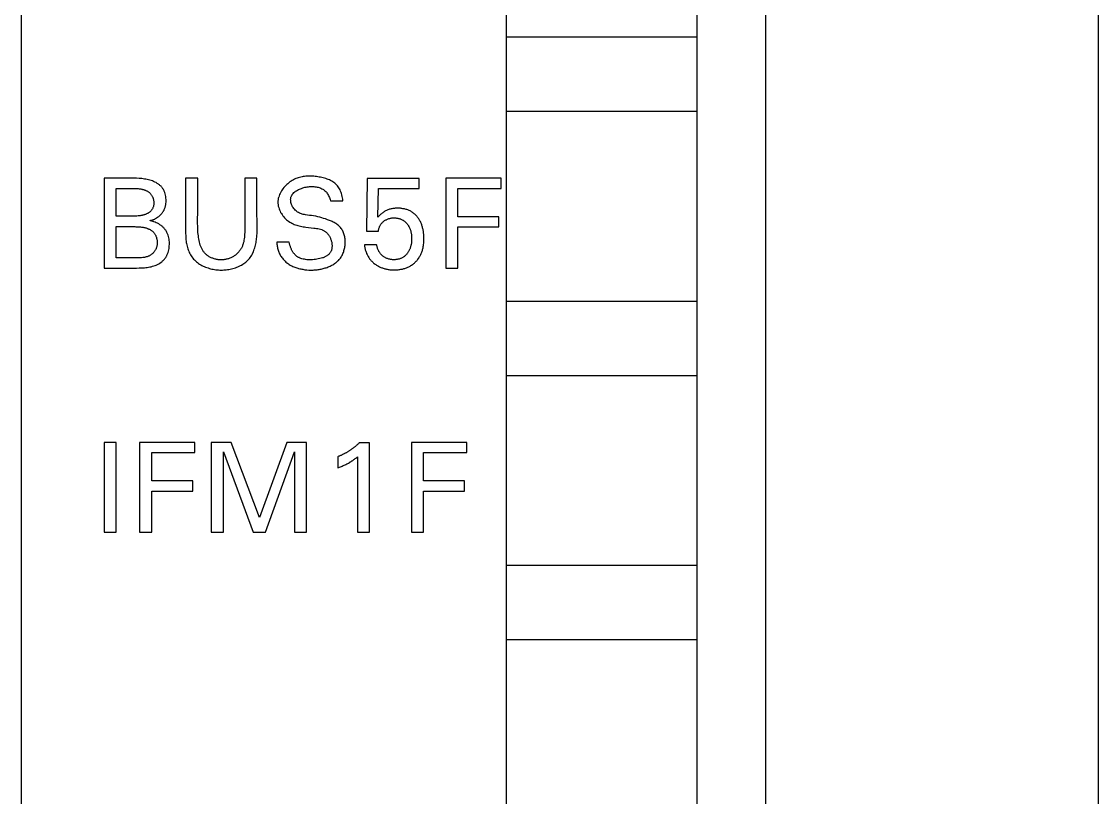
# Model space of a CAD drawing. Extents: x 430 to 1632, y -19 to 271.
# Drawn here: x 542.46 to 554, y 218.01 to 226.33 of the extents above; entities that cross this region are included whole.
import ezdxf

# ---------------------------------------------------------------- set-up
doc = ezdxf.new("R2010")
doc.units = 0
doc.header["$LTSCALE"] = 5
doc.header["$MEASUREMENT"] = 0
doc.layers.get('0').update_dxf_attribs({"linetype": 'CONTINUOUS'})

msp = doc.modelspace()

# ---------------------------------------------------------------- linework, layer by layer
at = {"linetype": 'Continuous'}
for p, q in [((542.455, 177.546), (542.455, 249.49)), ((547.653, 203.446), (547.653, 233.979)), ((549.692, 233.979), (549.692, 203.446)), ((550.428, 232.648), (550.428, 204.664)), ((553.997, 204.664), (553.997, 232.648)), ((549.692, 226.162), (547.653, 226.162)), ((547.653, 225.369), (549.692, 225.369)), ((543.34, 224.649), (543.34, 223.686)), ((543.455, 224.649), (543.34, 224.649)), ((544.214, 224.649), (544.214, 224.537)), ((544.346, 224.649), (544.214, 224.649)), ((544.978, 224.649), (544.847, 224.649)), ((546.16, 224.646), (546.152, 224.083)), ((546.717, 224.646), (546.16, 224.646)), ((546.717, 224.541), (546.717, 224.646)), ((547.001, 224.649), (547.001, 223.686)), ((547.594, 224.649), (547.001, 224.649)), ((547.594, 224.54), (547.594, 224.649)), ((543.471, 224.243), (543.471, 224.54)), ((543.471, 224.54), (543.569, 224.54)), ((543.569, 224.54), (543.618, 224.54)), ((546.273, 224.231), (546.281, 224.541)), ((546.281, 224.541), (546.717, 224.541)), ((547.132, 224.236), (547.132, 224.54)), ((547.132, 224.54), (547.594, 224.54)), ((545.765, 224.408), (545.899, 224.408)), ((543.545, 224.243), (543.471, 224.243)), ((543.618, 224.242), (543.545, 224.243)), ((547.57, 224.236), (547.132, 224.236)), ((547.57, 224.127), (547.57, 224.236)), ((543.471, 223.796), (543.471, 224.131)), ((543.471, 224.131), (543.545, 224.131)), ((543.545, 224.131), (543.57, 224.131)), ((546.152, 224.083), (546.281, 224.083)), ((547.132, 223.686), (547.132, 224.127)), ((547.132, 224.127), (547.57, 224.127)), ((545.324, 223.965), (545.192, 223.965)), ((546.261, 223.936), (546.13, 223.936)), ((543.545, 223.796), (543.471, 223.796)), ((543.34, 223.686), (543.455, 223.686)), ((543.513, 223.686), (543.599, 223.686)), ((547.001, 223.686), (547.132, 223.686)), ((549.692, 223.329), (547.653, 223.329)), ((547.653, 222.536), (549.692, 222.536)), ((543.34, 221.817), (543.34, 220.854)), ((543.471, 221.817), (543.34, 221.817)), ((543.471, 220.854), (543.471, 221.817)), ((543.72, 221.817), (543.72, 220.854)), ((544.313, 221.817), (543.72, 221.817)), ((544.313, 221.708), (544.313, 221.817)), ((544.489, 221.817), (544.489, 220.854)), ((544.703, 221.817), (544.489, 221.817)), ((545.005, 221.011), (544.703, 221.817)), ((545.298, 221.817), (545.005, 221.011)), ((545.511, 221.817), (545.298, 221.817)), ((545.511, 220.854), (545.511, 221.817)), ((546.184, 221.811), (546.075, 221.811)), ((546.184, 220.854), (546.184, 221.811)), ((546.633, 221.817), (546.633, 220.854)), ((547.226, 221.817), (546.633, 221.817)), ((547.226, 221.708), (547.226, 221.817)), ((543.852, 221.404), (543.852, 221.708)), ((543.852, 221.708), (544.313, 221.708)), ((544.621, 220.854), (544.621, 221.716)), ((544.621, 221.716), (544.938, 220.854)), ((545.07, 220.854), (545.38, 221.717)), ((545.38, 221.717), (545.38, 220.854)), ((545.844, 221.663), (545.844, 221.543)), ((546.055, 221.663), (546.055, 220.854)), ((546.764, 221.404), (546.764, 221.708)), ((546.764, 221.708), (547.226, 221.708)), ((544.29, 221.404), (543.852, 221.404)), ((544.29, 221.295), (544.29, 221.404)), ((547.202, 221.404), (546.764, 221.404)), ((547.202, 221.295), (547.202, 221.404)), ((543.852, 220.854), (543.852, 221.295)), ((543.852, 221.295), (544.29, 221.295)), ((546.764, 220.854), (546.764, 221.295)), ((546.764, 221.295), (547.202, 221.295)), ((543.34, 220.854), (543.471, 220.854)), ((543.72, 220.854), (543.852, 220.854)), ((544.489, 220.854), (544.621, 220.854)), ((544.938, 220.854), (545.07, 220.854)), ((545.38, 220.854), (545.511, 220.854)), ((546.055, 220.854), (546.184, 220.854)), ((546.633, 220.854), (546.764, 220.854)), ((549.692, 220.497), (547.653, 220.497)), ((547.653, 219.704), (549.692, 219.704))]:
    msp.add_line(p, q, dxfattribs=at)
at = {"color": 7, "linetype": 'Continuous'}
msp.add_line((542.455, 86.058), (542.455, 248.64), dxfattribs=at)
at = {"linetype": 'Continuous'}
for points in [[(543.513, 224.649), (543.484, 224.649), (543.455, 224.649)], [(543.599, 223.686), (543.628, 223.686), (543.657, 223.686), (543.686, 223.686), (543.715, 223.687), (543.744, 223.688), (543.758, 223.689), (543.773, 223.69), (543.787, 223.691), (543.801, 223.693), (543.816, 223.695), (543.83, 223.698), (543.844, 223.701), (543.858, 223.705), (543.872, 223.709), (543.886, 223.714), (543.899, 223.719), (543.913, 223.726), (543.926, 223.733), (543.938, 223.74), (543.95, 223.748), (543.962, 223.757), (543.967, 223.762), (543.973, 223.767), (543.978, 223.772), (543.983, 223.777), (543.987, 223.783), (543.992, 223.788), (543.996, 223.794), (544, 223.8), (544.004, 223.806), (544.008, 223.813), (544.011, 223.819), (544.014, 223.825), (544.02, 223.839), (544.025, 223.853), (544.029, 223.867), (544.033, 223.881), (544.036, 223.895), (544.038, 223.91), (544.039, 223.925), (544.04, 223.939), (544.04, 223.954), (544.04, 223.968), (544.039, 223.983), (544.037, 223.997), (544.034, 224.011), (544.03, 224.025), (544.026, 224.039), (544.02, 224.053), (544.014, 224.066), (544.008, 224.079), (544.004, 224.085), (544, 224.091), (543.996, 224.097), (543.991, 224.103), (543.987, 224.108), (543.982, 224.114), (543.977, 224.119), (543.972, 224.124), (543.967, 224.129), (543.962, 224.134), (543.956, 224.139), (543.95, 224.143), (543.938, 224.151), (543.925, 224.159), (543.912, 224.166), (543.899, 224.172), (543.887, 224.178), (543.874, 224.183), (543.868, 224.185), (543.861, 224.187), (543.853, 224.189), (543.845, 224.191), (543.841, 224.192), (543.838, 224.193), (543.836, 224.193), (543.835, 224.194), (543.834, 224.194), (543.834, 224.195), (543.833, 224.195), (543.834, 224.196), (543.834, 224.196), (543.835, 224.197), (543.836, 224.197), (543.837, 224.198), (543.84, 224.199), (543.844, 224.2), (543.849, 224.201), (543.859, 224.204), (543.869, 224.207), (543.874, 224.208), (543.879, 224.21), (543.883, 224.211), (543.886, 224.213), (543.889, 224.214), (543.892, 224.216), (543.898, 224.22), (543.903, 224.223), (543.914, 224.232), (543.925, 224.24), (543.936, 224.25), (543.947, 224.26), (543.952, 224.265), (543.957, 224.271), (543.962, 224.277), (543.966, 224.283), (543.971, 224.289), (543.975, 224.295), (543.978, 224.301), (543.982, 224.308), (543.985, 224.314), (543.988, 224.321), (543.991, 224.328), (543.993, 224.335), (543.995, 224.342), (543.997, 224.349), (543.999, 224.356), (544.001, 224.363), (544.003, 224.378), (544.004, 224.393), (544.005, 224.408), (544.004, 224.422), (544.003, 224.437), (544.001, 224.452), (543.998, 224.467), (543.995, 224.481), (543.99, 224.495), (543.988, 224.502), (543.985, 224.509), (543.982, 224.516), (543.979, 224.522), (543.975, 224.528), (543.971, 224.535), (543.968, 224.541), (543.963, 224.546), (543.959, 224.552), (543.954, 224.558), (543.95, 224.563), (543.944, 224.568), (543.939, 224.573), (543.934, 224.577), (543.928, 224.582), (543.922, 224.586), (543.91, 224.594), (543.897, 224.602), (543.884, 224.608), (543.871, 224.614), (543.857, 224.62), (543.843, 224.625), (543.829, 224.629), (543.815, 224.633), (543.801, 224.636), (543.786, 224.639), (543.772, 224.641), (543.758, 224.643), (543.743, 224.645), (543.729, 224.646), (543.715, 224.647), (543.686, 224.649), (543.657, 224.649), (543.628, 224.65), (543.599, 224.65), (543.57, 224.65), (543.513, 224.649)], [(544.847, 224.649), (544.847, 224.585), (544.847, 224.52), (544.847, 224.455), (544.847, 224.39), (544.848, 224.326), (544.848, 224.261), (544.849, 224.197), (544.849, 224.164), (544.849, 224.132), (544.848, 224.099), (544.847, 224.066), (544.846, 224.05), (544.845, 224.033), (544.843, 224.017), (544.842, 224), (544.839, 223.984), (544.836, 223.968), (544.834, 223.96), (544.832, 223.953), (544.83, 223.945), (544.827, 223.937), (544.825, 223.93), (544.822, 223.922), (544.818, 223.915), (544.815, 223.907), (544.811, 223.9), (544.807, 223.893), (544.803, 223.886), (544.798, 223.88), (544.793, 223.873), (544.788, 223.866), (544.783, 223.86), (544.778, 223.854), (544.772, 223.848), (544.766, 223.842), (544.76, 223.836), (544.754, 223.831), (544.747, 223.826), (544.74, 223.821), (544.733, 223.816), (544.726, 223.811), (544.719, 223.807), (544.712, 223.803), (544.704, 223.799), (544.697, 223.795), (544.689, 223.792), (544.681, 223.789), (544.673, 223.786), (544.665, 223.784), (544.657, 223.781), (544.648, 223.78), (544.64, 223.778), (544.631, 223.777), (544.623, 223.776), (544.614, 223.775), (544.606, 223.774), (544.597, 223.774), (544.588, 223.774), (544.58, 223.775), (544.571, 223.776), (544.563, 223.776), (544.554, 223.778), (544.546, 223.779), (544.537, 223.781), (544.529, 223.783), (544.521, 223.785), (544.512, 223.788), (544.504, 223.791), (544.497, 223.794), (544.489, 223.797), (544.481, 223.8), (544.474, 223.804), (544.467, 223.808), (544.46, 223.812), (544.453, 223.817), (544.446, 223.822), (544.44, 223.827), (544.434, 223.832), (544.428, 223.837), (544.422, 223.843), (544.417, 223.849), (544.412, 223.855), (544.407, 223.861), (544.402, 223.867), (544.398, 223.874), (544.394, 223.881), (544.39, 223.888), (544.386, 223.895), (544.383, 223.902), (544.379, 223.909), (544.376, 223.917), (544.373, 223.925), (544.371, 223.932), (544.366, 223.948), (544.362, 223.964), (544.358, 223.981), (544.355, 223.998), (544.352, 224.015), (544.35, 224.032), (544.348, 224.049), (544.346, 224.066), (544.345, 224.083), (544.344, 224.099), (544.343, 224.116), (544.343, 224.133), (544.342, 224.166), (544.342, 224.198), (544.342, 224.23), (544.343, 224.262), (544.345, 224.326), (544.345, 224.358), (544.346, 224.39), (544.346, 224.422), (544.346, 224.455), (544.346, 224.519), (544.346, 224.584), (544.346, 224.649)], [(544.978, 224.481), (544.978, 224.537), (544.978, 224.593), (544.978, 224.649)], [(545.899, 224.408), (545.897, 224.425), (545.894, 224.44), (545.891, 224.455), (545.888, 224.47), (545.884, 224.484), (545.879, 224.498), (545.874, 224.511), (545.869, 224.524), (545.863, 224.536), (545.856, 224.547), (545.849, 224.558), (545.841, 224.568), (545.832, 224.578), (545.823, 224.587), (545.813, 224.596), (545.803, 224.604), (545.792, 224.611), (545.78, 224.618), (545.768, 224.625), (545.756, 224.631), (545.743, 224.636), (545.73, 224.641), (545.716, 224.646), (545.702, 224.65), (545.688, 224.653), (545.674, 224.657), (545.66, 224.66), (545.645, 224.662), (545.631, 224.665), (545.616, 224.667), (545.602, 224.668), (545.587, 224.67), (545.573, 224.671), (545.559, 224.672), (545.544, 224.672), (545.53, 224.672), (545.516, 224.671), (545.502, 224.671), (545.488, 224.669), (545.475, 224.667), (545.461, 224.665), (545.448, 224.662), (545.434, 224.659), (545.421, 224.655), (545.408, 224.65), (545.395, 224.645), (545.382, 224.639), (545.369, 224.633), (545.356, 224.626), (545.344, 224.618), (545.332, 224.61), (545.32, 224.601), (545.308, 224.591), (545.297, 224.581), (545.286, 224.571), (545.276, 224.56), (545.266, 224.549), (545.257, 224.537), (545.248, 224.525), (545.24, 224.513), (545.233, 224.5), (545.226, 224.487), (545.22, 224.474), (545.215, 224.461), (545.211, 224.447), (545.209, 224.441), (545.207, 224.434), (545.206, 224.427), (545.205, 224.42), (545.204, 224.413), (545.203, 224.406), (545.203, 224.399), (545.203, 224.392), (545.203, 224.385), (545.203, 224.378), (545.204, 224.371), (545.205, 224.364), (545.206, 224.357), (545.207, 224.35), (545.211, 224.337), (545.215, 224.323), (545.22, 224.31), (545.226, 224.296), (545.232, 224.283), (545.24, 224.271), (545.248, 224.259), (545.256, 224.247), (545.265, 224.236), (545.275, 224.225), (545.285, 224.215), (545.295, 224.205), (545.306, 224.196), (545.317, 224.188), (545.329, 224.18), (545.341, 224.173), (545.353, 224.167), (545.365, 224.161), (545.378, 224.155), (545.391, 224.151), (545.404, 224.146), (545.417, 224.142), (545.43, 224.138), (545.444, 224.135), (545.458, 224.132), (545.472, 224.13), (545.486, 224.127), (545.501, 224.125), (545.53, 224.121), (545.588, 224.115)], [(543.618, 224.54), (543.643, 224.54), (543.655, 224.54), (543.667, 224.54), (543.68, 224.539), (543.692, 224.539), (543.704, 224.538), (543.716, 224.536), (543.722, 224.536), (543.728, 224.535), (543.734, 224.534), (543.741, 224.533), (543.747, 224.531), (543.753, 224.53), (543.759, 224.528), (543.765, 224.527), (543.771, 224.525), (543.777, 224.523), (543.782, 224.521), (543.788, 224.518), (543.794, 224.516), (543.799, 224.513), (543.805, 224.51), (543.81, 224.507), (543.815, 224.503), (543.82, 224.5), (543.825, 224.496), (543.829, 224.492), (543.833, 224.487), (543.838, 224.483), (543.842, 224.478), (543.845, 224.473), (543.849, 224.468), (543.852, 224.462), (543.855, 224.457), (543.858, 224.451), (543.861, 224.446), (543.863, 224.44), (543.865, 224.434), (543.867, 224.428), (543.869, 224.422), (543.87, 224.415), (543.871, 224.409), (543.872, 224.403), (543.873, 224.396), (543.873, 224.39), (543.873, 224.384), (543.873, 224.377), (543.872, 224.371), (543.872, 224.365), (543.87, 224.358), (543.869, 224.352), (543.868, 224.346), (543.866, 224.34), (543.864, 224.334), (543.861, 224.329), (543.859, 224.323), (543.856, 224.318), (543.852, 224.313), (543.849, 224.308), (543.845, 224.303), (543.841, 224.298), (543.837, 224.294), (543.832, 224.29), (543.827, 224.286), (543.823, 224.282), (543.817, 224.279), (543.812, 224.276), (543.807, 224.273), (543.801, 224.27), (543.795, 224.267), (543.79, 224.264), (543.784, 224.262), (543.778, 224.26), (543.772, 224.258), (543.765, 224.256), (543.759, 224.254), (543.753, 224.252), (543.747, 224.251), (543.741, 224.25), (543.734, 224.249), (543.728, 224.247), (543.722, 224.247), (543.716, 224.246), (543.71, 224.245), (543.704, 224.245), (543.692, 224.244), (543.679, 224.243), (543.667, 224.243), (543.643, 224.242), (543.618, 224.242)], [(544.214, 224.537), (544.214, 224.481), (544.214, 224.425), (544.214, 224.369), (544.214, 224.313), (544.213, 224.257), (544.213, 224.201), (544.213, 224.145), (544.214, 224.088), (544.214, 224.06), (544.215, 224.032), (544.216, 224.004), (544.217, 223.99), (544.219, 223.976), (544.221, 223.962), (544.223, 223.948), (544.226, 223.935), (544.229, 223.921), (544.233, 223.907), (544.237, 223.894), (544.242, 223.88), (544.247, 223.867), (544.253, 223.854), (544.259, 223.841), (544.266, 223.829), (544.274, 223.817), (544.282, 223.805), (544.29, 223.794), (544.299, 223.783), (544.309, 223.773), (544.319, 223.763), (544.329, 223.753), (544.34, 223.745), (544.352, 223.736), (544.363, 223.728), (544.376, 223.721), (544.388, 223.714), (544.401, 223.708), (544.414, 223.702), (544.427, 223.696), (544.441, 223.691), (544.454, 223.687), (544.468, 223.683), (544.482, 223.679), (544.496, 223.676), (544.509, 223.673), (544.523, 223.671), (544.537, 223.669), (544.551, 223.667), (544.565, 223.666), (544.579, 223.665), (544.593, 223.665), (544.608, 223.665), (544.622, 223.666), (544.636, 223.667), (544.65, 223.668), (544.664, 223.67), (544.678, 223.672), (544.692, 223.675), (544.706, 223.678), (544.72, 223.682), (544.734, 223.686), (544.748, 223.69), (544.761, 223.695), (544.775, 223.7), (544.788, 223.706), (544.801, 223.713), (544.813, 223.719), (544.826, 223.727), (544.838, 223.734), (544.849, 223.742), (544.86, 223.751), (544.871, 223.76), (544.881, 223.77), (544.89, 223.78), (544.899, 223.79), (544.907, 223.801), (544.915, 223.813), (544.922, 223.825), (544.929, 223.837), (544.935, 223.85), (544.941, 223.862), (544.946, 223.876), (544.95, 223.889), (544.955, 223.903), (544.959, 223.917), (544.962, 223.931), (544.965, 223.945), (544.968, 223.959), (544.97, 223.974), (544.972, 223.988), (544.974, 224.003), (544.976, 224.017), (544.977, 224.032), (544.979, 224.061), (544.98, 224.089), (544.98, 224.117), (544.98, 224.145), (544.979, 224.201), (544.978, 224.257), (544.978, 224.312), (544.978, 224.369), (544.978, 224.481)], [(545.192, 223.965), (545.192, 223.954), (545.193, 223.943), (545.194, 223.931), (545.195, 223.92), (545.197, 223.91), (545.199, 223.899), (545.202, 223.888), (545.205, 223.878), (545.208, 223.868), (545.212, 223.858), (545.216, 223.848), (545.221, 223.838), (545.226, 223.828), (545.232, 223.819), (545.238, 223.809), (545.244, 223.8), (545.251, 223.791), (545.258, 223.783), (545.265, 223.774), (545.273, 223.766), (545.28, 223.759), (545.289, 223.751), (545.297, 223.744), (545.306, 223.737), (545.315, 223.731), (545.324, 223.725), (545.333, 223.719), (545.343, 223.714), (545.353, 223.709), (545.363, 223.704), (545.373, 223.7), (545.383, 223.696), (545.394, 223.692), (545.404, 223.688), (545.415, 223.685), (545.425, 223.682), (545.436, 223.679), (545.447, 223.677), (545.458, 223.675), (545.469, 223.673), (545.491, 223.669), (545.513, 223.667), (545.535, 223.665), (545.557, 223.665), (545.568, 223.665), (545.579, 223.665), (545.59, 223.666), (545.601, 223.666), (545.612, 223.667), (545.622, 223.668), (545.633, 223.67), (545.644, 223.672), (545.655, 223.673), (545.666, 223.676), (545.677, 223.678), (545.688, 223.681), (545.698, 223.684), (545.709, 223.687), (545.72, 223.69), (545.73, 223.694), (545.741, 223.698), (545.751, 223.702), (545.762, 223.707), (545.772, 223.712), (545.781, 223.717), (545.791, 223.722), (545.801, 223.728), (545.81, 223.734), (545.819, 223.741), (545.828, 223.747), (545.836, 223.754), (545.844, 223.762), (545.852, 223.769), (545.859, 223.777), (545.866, 223.786), (545.873, 223.794), (545.879, 223.803), (545.885, 223.813), (545.89, 223.822), (545.895, 223.832), (545.9, 223.842), (545.904, 223.852), (545.908, 223.863), (545.911, 223.873), (545.914, 223.884), (545.917, 223.895), (545.919, 223.906), (545.921, 223.918), (545.922, 223.929), (545.923, 223.94), (545.924, 223.952), (545.924, 223.963), (545.924, 223.975), (545.923, 223.986), (545.922, 223.998), (545.921, 224.009), (545.919, 224.02), (545.916, 224.031), (545.913, 224.042), (545.91, 224.053), (545.906, 224.064), (545.902, 224.074), (545.897, 224.084), (545.892, 224.093), (545.887, 224.103), (545.88, 224.112), (545.874, 224.12), (545.867, 224.128), (545.859, 224.136), (545.851, 224.143), (545.843, 224.15), (545.834, 224.157), (545.825, 224.163), (545.815, 224.168), (545.806, 224.174), (545.796, 224.179), (545.786, 224.184), (545.776, 224.189), (545.755, 224.197), (545.734, 224.205), (545.713, 224.213), (545.692, 224.219), (545.672, 224.226), (545.651, 224.231), (545.629, 224.236), (545.608, 224.241), (545.586, 224.245), (545.564, 224.248), (545.542, 224.251), (545.519, 224.254), (545.497, 224.258), (545.486, 224.26), (545.475, 224.262), (545.464, 224.265), (545.454, 224.268), (545.444, 224.272), (545.434, 224.276), (545.424, 224.281), (545.414, 224.287), (545.405, 224.293), (545.397, 224.3), (545.388, 224.307), (545.381, 224.316), (545.373, 224.325), (545.367, 224.334), (545.36, 224.344), (545.355, 224.355), (545.35, 224.366), (545.346, 224.377), (545.343, 224.388), (545.341, 224.399), (545.34, 224.405), (545.34, 224.41), (545.339, 224.416), (545.339, 224.421), (545.34, 224.427), (545.34, 224.432), (545.341, 224.437), (545.342, 224.442), (545.343, 224.447), (545.345, 224.452), (545.347, 224.457), (545.349, 224.462), (545.351, 224.466), (545.354, 224.471), (545.357, 224.475), (545.36, 224.479), (545.363, 224.483), (545.367, 224.487), (545.374, 224.495), (545.383, 224.502), (545.392, 224.509), (545.401, 224.516), (545.412, 224.522), (545.422, 224.527), (545.433, 224.532), (545.445, 224.537), (545.457, 224.541), (545.469, 224.545), (545.481, 224.549), (545.493, 224.552), (545.505, 224.554), (545.517, 224.556), (545.529, 224.558), (545.541, 224.559), (545.553, 224.56), (545.565, 224.56), (545.577, 224.56), (545.589, 224.56), (545.6, 224.558), (545.612, 224.557), (545.623, 224.555), (545.633, 224.552), (545.644, 224.549), (545.654, 224.546), (545.664, 224.542), (545.674, 224.537), (545.683, 224.532), (545.691, 224.527)], [(545.691, 224.527), (545.7, 224.521), (545.707, 224.514), (545.715, 224.507), (545.722, 224.5), (545.728, 224.492), (545.734, 224.483), (545.739, 224.474), (545.745, 224.464), (545.749, 224.454), (545.754, 224.443), (545.758, 224.432), (545.762, 224.421), (545.765, 224.408)], [(546.13, 223.936), (546.131, 223.928), (546.132, 223.919), (546.133, 223.91), (546.135, 223.901), (546.137, 223.892), (546.139, 223.883), (546.142, 223.875), (546.145, 223.866), (546.148, 223.857), (546.151, 223.849), (546.154, 223.841), (546.158, 223.832), (546.162, 223.824), (546.166, 223.816), (546.171, 223.809), (546.176, 223.801), (546.181, 223.793), (546.186, 223.786), (546.192, 223.779), (546.197, 223.772), (546.203, 223.765), (546.21, 223.759), (546.216, 223.753), (546.223, 223.746), (546.229, 223.74), (546.236, 223.735), (546.244, 223.729), (546.251, 223.724), (546.258, 223.719), (546.266, 223.714), (546.274, 223.709), (546.282, 223.705), (546.29, 223.701), (546.298, 223.697), (546.306, 223.693), (546.315, 223.69), (546.323, 223.687), (546.332, 223.684), (546.34, 223.681), (546.349, 223.679), (546.358, 223.677), (546.366, 223.675), (546.375, 223.673), (546.384, 223.672), (546.393, 223.67), (546.402, 223.669), (546.411, 223.668), (546.42, 223.668), (546.438, 223.667), (546.456, 223.667), (546.474, 223.668), (546.483, 223.668), (546.492, 223.669), (546.501, 223.67), (546.51, 223.671), (546.519, 223.673), (546.528, 223.674), (546.537, 223.676), (546.545, 223.678), (546.554, 223.68), (546.563, 223.683), (546.571, 223.686), (546.58, 223.689), (546.588, 223.692), (546.597, 223.696), (546.605, 223.7), (546.613, 223.704), (546.621, 223.708), (546.628, 223.713), (546.636, 223.718), (546.644, 223.723), (546.651, 223.728), (546.658, 223.734), (546.665, 223.74), (546.671, 223.746), (546.678, 223.752), (546.684, 223.759), (546.69, 223.765), (546.696, 223.772), (546.702, 223.779), (546.707, 223.787), (546.712, 223.794), (546.717, 223.802), (546.722, 223.809), (546.726, 223.817), (546.73, 223.825), (546.734, 223.833), (546.738, 223.841), (546.742, 223.85), (546.745, 223.858), (546.748, 223.867), (546.751, 223.875), (546.753, 223.884), (546.755, 223.893), (546.758, 223.902), (546.759, 223.91), (546.761, 223.919), (546.763, 223.928), (546.764, 223.937), (546.766, 223.955), (546.767, 223.973), (546.768, 223.991), (546.768, 224.009), (546.767, 224.027), (546.766, 224.045), (546.764, 224.063), (546.762, 224.081), (546.76, 224.09), (546.759, 224.099), (546.757, 224.107), (546.754, 224.116), (546.752, 224.125), (546.75, 224.134), (546.747, 224.142), (546.744, 224.151), (546.741, 224.159), (546.737, 224.167), (546.734, 224.176), (546.73, 224.184), (546.725, 224.192), (546.721, 224.2), (546.716, 224.207), (546.712, 224.215), (546.706, 224.222), (546.701, 224.23), (546.695, 224.237), (546.69, 224.244), (546.683, 224.25), (546.677, 224.257), (546.671, 224.263), (546.664, 224.269), (546.657, 224.275), (546.649, 224.28), (546.642, 224.285), (546.634, 224.29), (546.627, 224.295), (546.619, 224.299), (546.61, 224.303), (546.602, 224.306), (546.594, 224.31), (546.585, 224.313), (546.577, 224.315), (546.568, 224.318), (546.559, 224.32), (546.55, 224.322), (546.541, 224.323), (546.532, 224.325), (546.524, 224.326), (546.515, 224.327), (546.505, 224.327), (546.496, 224.327), (546.487, 224.328), (546.478, 224.327), (546.469, 224.327), (546.46, 224.327), (546.451, 224.326), (546.442, 224.325), (546.434, 224.324), (546.425, 224.322), (546.416, 224.32), (546.407, 224.318), (546.398, 224.316), (546.39, 224.313), (546.381, 224.31), (546.373, 224.307), (546.365, 224.303), (546.356, 224.299), (546.348, 224.295), (546.341, 224.29), (546.333, 224.285), (546.326, 224.28), (546.319, 224.275), (546.312, 224.269), (546.305, 224.263), (546.298, 224.257), (546.285, 224.244), (546.273, 224.231)], [(546.281, 224.083), (546.281, 224.09), (546.282, 224.097), (546.284, 224.104), (546.286, 224.111), (546.288, 224.118), (546.29, 224.124), (546.293, 224.131), (546.295, 224.137), (546.299, 224.144), (546.302, 224.15), (546.306, 224.156), (546.31, 224.161), (546.315, 224.167), (546.319, 224.172), (546.324, 224.177), (546.33, 224.182), (546.335, 224.186), (546.341, 224.191), (546.346, 224.195), (546.352, 224.199), (546.358, 224.202), (546.365, 224.205), (546.371, 224.208), (546.377, 224.211), (546.384, 224.214), (546.391, 224.216), (546.397, 224.218), (546.404, 224.219), (546.411, 224.221), (546.418, 224.222), (546.425, 224.223), (546.432, 224.223), (546.439, 224.224), (546.446, 224.224), (546.453, 224.224), (546.46, 224.224), (546.467, 224.223), (546.474, 224.222), (546.481, 224.222), (546.488, 224.22), (546.495, 224.219), (546.502, 224.217), (546.509, 224.215), (546.516, 224.213), (546.522, 224.21), (546.529, 224.208), (546.535, 224.205), (546.541, 224.201), (546.547, 224.198), (546.553, 224.194), (546.559, 224.189), (546.564, 224.185), (546.57, 224.18), (546.575, 224.175), (546.579, 224.17), (546.584, 224.165), (546.589, 224.159), (546.593, 224.154), (546.597, 224.148), (546.601, 224.142), (546.604, 224.136), (546.608, 224.13), (546.611, 224.124), (546.614, 224.117), (546.617, 224.111), (546.619, 224.104), (546.622, 224.098), (546.624, 224.091), (546.626, 224.084), (546.628, 224.077), (546.629, 224.07), (546.631, 224.063), (546.632, 224.057), (546.633, 224.05), (546.634, 224.043), (546.635, 224.036), (546.635, 224.029), (546.636, 224.022), (546.636, 224.015), (546.636, 224.007), (546.636, 224), (546.636, 223.993), (546.636, 223.986), (546.635, 223.979), (546.635, 223.972), (546.634, 223.965), (546.634, 223.958), (546.633, 223.951), (546.632, 223.944), (546.63, 223.937), (546.629, 223.931), (546.627, 223.924), (546.625, 223.917), (546.623, 223.91), (546.621, 223.903), (546.619, 223.897), (546.616, 223.89), (546.614, 223.884), (546.611, 223.877), (546.607, 223.871), (546.604, 223.865), (546.6, 223.859), (546.597, 223.853), (546.593, 223.847), (546.588, 223.841), (546.584, 223.836), (546.579, 223.831), (546.575, 223.825), (546.57, 223.82), (546.564, 223.816), (546.559, 223.811), (546.553, 223.807), (546.547, 223.803), (546.541, 223.799), (546.535, 223.796), (546.529, 223.793), (546.522, 223.79), (546.516, 223.787), (546.509, 223.785), (546.502, 223.783), (546.496, 223.781), (546.489, 223.78), (546.482, 223.779), (546.475, 223.778), (546.468, 223.777), (546.461, 223.776), (546.454, 223.776), (546.447, 223.776), (546.439, 223.776), (546.432, 223.776), (546.425, 223.777), (546.418, 223.778), (546.411, 223.779), (546.404, 223.78), (546.397, 223.781), (546.39, 223.783), (546.383, 223.785), (546.377, 223.787), (546.37, 223.789), (546.363, 223.792), (546.357, 223.795), (546.351, 223.798), (546.345, 223.802), (546.339, 223.806), (546.333, 223.81), (546.328, 223.814), (546.322, 223.819), (546.317, 223.824), (546.312, 223.829), (546.307, 223.834), (546.303, 223.84), (546.298, 223.845), (546.294, 223.851), (546.29, 223.857), (546.286, 223.863), (546.283, 223.869), (546.28, 223.876), (546.277, 223.882), (546.274, 223.889), (546.271, 223.896), (546.269, 223.902), (546.267, 223.909), (546.265, 223.916), (546.264, 223.923), (546.262, 223.93), (546.261, 223.936)], [(543.57, 224.131), (543.619, 224.131), (543.643, 224.131), (543.668, 224.131), (543.68, 224.13), (543.692, 224.13), (543.704, 224.13), (543.717, 224.129), (543.729, 224.128), (543.741, 224.126), (543.753, 224.125), (543.76, 224.123), (543.766, 224.122), (543.772, 224.121), (543.778, 224.12), (543.784, 224.118), (543.79, 224.116), (543.797, 224.114), (543.803, 224.112), (543.809, 224.11), (543.814, 224.108), (543.82, 224.105), (543.826, 224.103), (543.832, 224.1), (543.837, 224.097), (543.842, 224.094), (543.847, 224.09), (543.852, 224.087), (543.857, 224.083), (543.862, 224.079), (543.866, 224.075), (543.87, 224.07), (543.874, 224.066), (543.878, 224.061), (543.881, 224.056), (543.885, 224.051), (543.888, 224.045), (543.891, 224.04), (543.893, 224.034), (543.896, 224.028), (543.898, 224.022), (543.9, 224.016), (543.901, 224.01), (543.903, 224.004), (543.904, 223.998), (543.906, 223.992), (543.907, 223.986), (543.907, 223.979), (543.908, 223.973), (543.909, 223.967), (543.909, 223.961), (543.909, 223.954), (543.909, 223.948), (543.908, 223.942), (543.908, 223.936), (543.907, 223.93), (543.906, 223.924), (543.905, 223.918), (543.903, 223.912), (543.901, 223.906), (543.899, 223.9), (543.897, 223.894), (543.894, 223.889), (543.891, 223.883), (543.888, 223.878), (543.885, 223.872), (543.881, 223.867), (543.878, 223.862), (543.874, 223.857), (543.87, 223.852), (543.865, 223.848), (543.861, 223.843), (543.856, 223.839), (543.851, 223.835), (543.846, 223.831), (543.841, 223.827), (543.836, 223.824), (543.831, 223.82), (543.825, 223.817), (543.82, 223.815), (543.814, 223.812), (543.808, 223.81), (543.803, 223.808), (543.797, 223.806), (543.791, 223.805), (543.785, 223.803), (543.779, 223.802), (543.773, 223.801), (543.767, 223.8), (543.76, 223.799), (543.754, 223.798), (543.742, 223.797), (543.729, 223.797), (543.717, 223.796), (543.705, 223.796), (543.692, 223.796), (543.668, 223.795)], [(545.588, 224.115), (545.603, 224.113), (545.617, 224.111), (545.631, 224.109), (545.645, 224.106), (545.659, 224.102), (545.672, 224.098), (545.678, 224.095), (545.684, 224.092), (545.69, 224.09), (545.697, 224.086), (545.702, 224.083), (545.708, 224.079), (545.714, 224.075), (545.719, 224.071), (545.724, 224.067), (545.729, 224.062), (545.734, 224.057), (545.739, 224.051), (545.743, 224.046), (545.747, 224.04), (545.751, 224.033), (545.755, 224.027), (545.759, 224.02), (545.762, 224.014), (545.765, 224.007), (545.768, 224), (545.771, 223.992), (545.773, 223.985), (545.775, 223.978), (545.777, 223.97), (545.779, 223.963), (545.78, 223.955), (545.781, 223.948), (545.782, 223.94), (545.783, 223.933), (545.783, 223.925), (545.783, 223.918), (545.782, 223.911), (545.782, 223.904), (545.781, 223.897), (545.779, 223.89), (545.778, 223.883), (545.776, 223.876), (545.773, 223.87), (545.77, 223.864), (545.767, 223.858), (545.764, 223.853), (545.76, 223.847), (545.756, 223.842), (545.752, 223.837), (545.747, 223.833), (545.742, 223.828), (545.737, 223.824), (545.732, 223.82), (545.726, 223.816), (545.72, 223.813), (545.714, 223.809), (545.707, 223.806), (545.701, 223.803), (545.694, 223.8), (545.687, 223.797), (545.68, 223.795), (545.666, 223.791), (545.651, 223.787), (545.636, 223.784), (545.621, 223.781), (545.605, 223.779), (545.59, 223.777), (545.574, 223.776), (545.559, 223.775), (545.544, 223.775), (545.529, 223.775), (545.514, 223.776), (545.5, 223.778), (545.486, 223.78), (545.472, 223.783), (545.459, 223.786), (545.447, 223.79), (545.44, 223.793), (545.434, 223.795), (545.429, 223.798), (545.423, 223.801), (545.417, 223.804), (545.412, 223.807), (545.407, 223.811), (545.402, 223.815), (545.397, 223.819), (545.392, 223.823), (545.387, 223.827)], [(545.387, 223.827), (545.383, 223.832), (545.379, 223.837), (545.375, 223.842), (545.371, 223.847), (545.367, 223.853), (545.363, 223.858), (545.36, 223.864), (545.356, 223.87), (545.353, 223.876), (545.35, 223.883), (545.347, 223.889), (545.344, 223.896), (545.341, 223.903), (545.339, 223.91), (545.336, 223.918), (545.332, 223.933), (545.328, 223.949), (545.324, 223.965)], [(543.668, 223.795), (543.619, 223.796), (543.545, 223.796)], [(543.455, 223.686), (543.484, 223.686), (543.513, 223.686)], [(546.075, 221.811), (546.071, 221.807), (546.066, 221.803), (546.061, 221.799), (546.057, 221.794), (546.052, 221.79), (546.047, 221.786), (546.043, 221.782), (546.038, 221.778), (546.033, 221.774), (546.028, 221.77), (546.023, 221.766), (546.018, 221.762), (546.013, 221.758), (546.008, 221.754), (546.003, 221.751), (545.998, 221.747), (545.993, 221.743), (545.988, 221.74), (545.983, 221.736), (545.978, 221.733), (545.972, 221.729), (545.967, 221.726), (545.962, 221.722), (545.957, 221.719), (545.951, 221.716), (545.946, 221.713), (545.94, 221.709), (545.935, 221.706), (545.929, 221.703), (545.924, 221.7), (545.918, 221.697), (545.913, 221.694), (545.907, 221.691), (545.902, 221.689), (545.896, 221.686), (545.89, 221.683), (545.885, 221.681), (545.879, 221.678), (545.873, 221.675), (545.868, 221.673), (545.862, 221.67), (545.856, 221.668), (545.85, 221.666), (545.844, 221.663)], [(545.844, 221.543), (545.854, 221.547), (545.864, 221.551), (545.874, 221.555), (545.884, 221.559), (545.893, 221.563), (545.903, 221.568), (545.913, 221.572), (545.922, 221.577), (545.932, 221.581), (545.941, 221.586), (545.951, 221.591), (545.96, 221.596), (545.969, 221.601), (545.978, 221.607), (545.983, 221.61), (545.987, 221.612), (545.992, 221.615), (545.996, 221.618), (546, 221.621), (546.005, 221.624), (546.009, 221.627), (546.013, 221.63), (546.018, 221.633), (546.022, 221.636), (546.03, 221.643), (546.039, 221.649), (546.047, 221.656), (546.055, 221.663)]]:
    msp.add_lwpolyline(points, dxfattribs=at)

doc.saveas('drawing.dxf')
